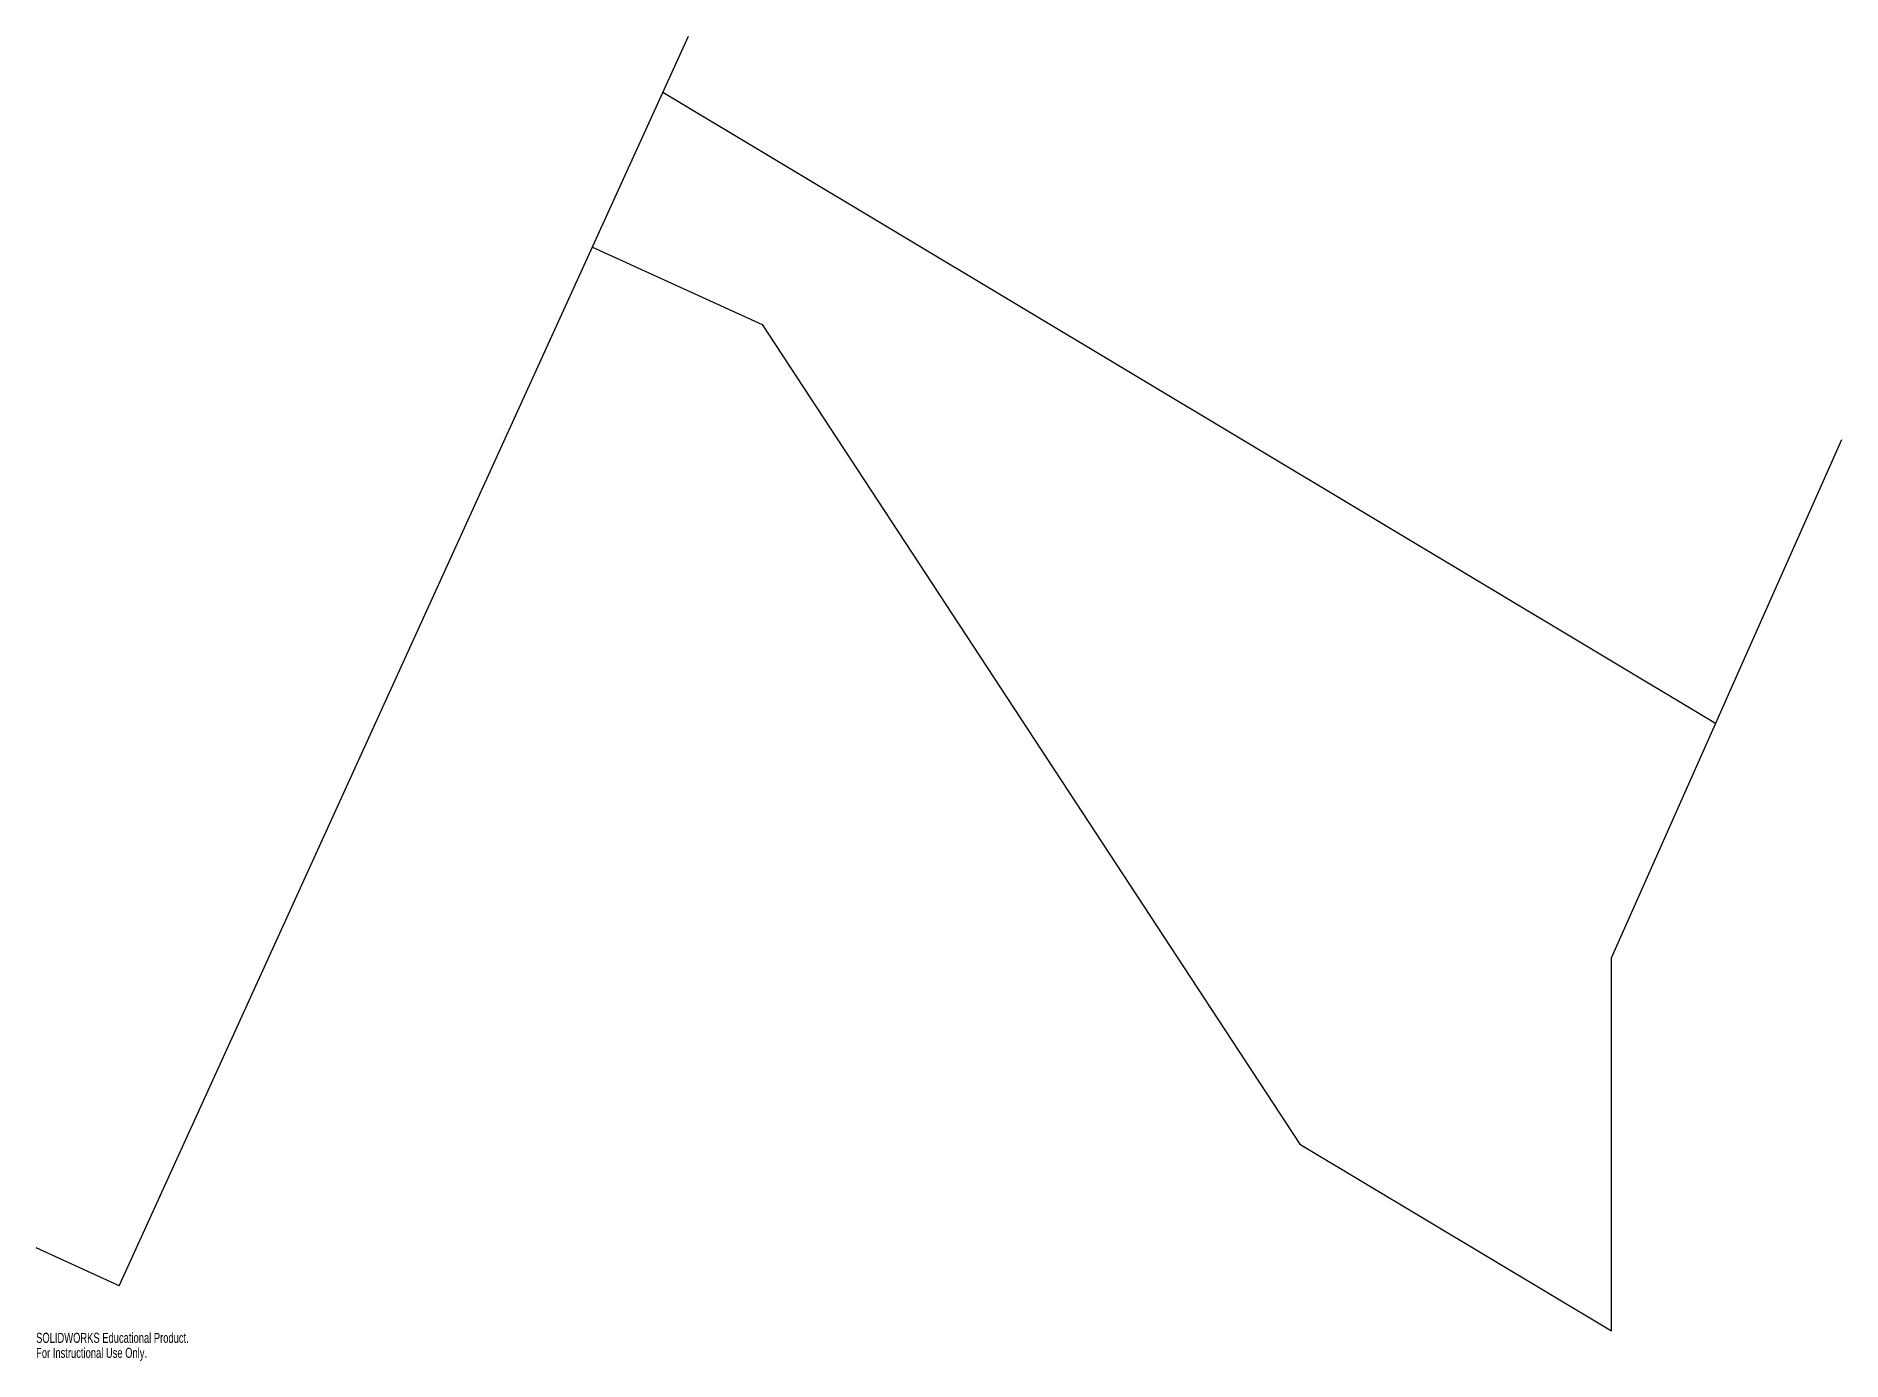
# Model space of a CAD drawing. Header units: millimetres. Extents: x -2047 to -1175, y 829 to 1468.
import ezdxf

# ---------------------------------------------------------------- set-up
doc = ezdxf.new("R2010")
doc.units = ezdxf.units.MM
doc.styles.add('SLDTEXTSTYLE0', font='TXT', dxfattribs={"width": 0.7})

msp = doc.modelspace()

# ---------------------------------------------------------------- linework, layer by layer
at = {"color": 7, "linetype": 'Continuous'}
for p, q in [((-2006.76, 864.9), (-1731.85, 1468.15)), ((-1236.15, 1136.35), (-1744.29, 1440.85)), ((-1778.26, 1366.29), (-1696.37, 1328.97)), ((-1696.37, 1328.97), (-1436.85, 933.15)), ((-1286.48, 1023.15), (-1175.21, 1273.41)), ((-1286.48, 843.15), (-1286.48, 1023.15)), ((-1436.85, 933.15), (-1286.48, 843.15)), ((-2006.76, 864.9), (-2046.8, 883.15))]:
    msp.add_line(p, q, dxfattribs=at)

# ---------------------------------------------------------------- texts
at = {"color": 7, "linetype": 'Continuous', "char_height": 4.8336, "attachment_point": 1, "style": 'SLDTEXTSTYLE0'}
for s, insert in [('SOLIDWORKS Educational Product.', (-2046.8, 842.13)), ('For Instructional Use Only.', (-2046.8, 834.88))]:
    msp.add_mtext(s, dxfattribs=dict(at, insert=insert))

doc.saveas('drawing.dxf')
